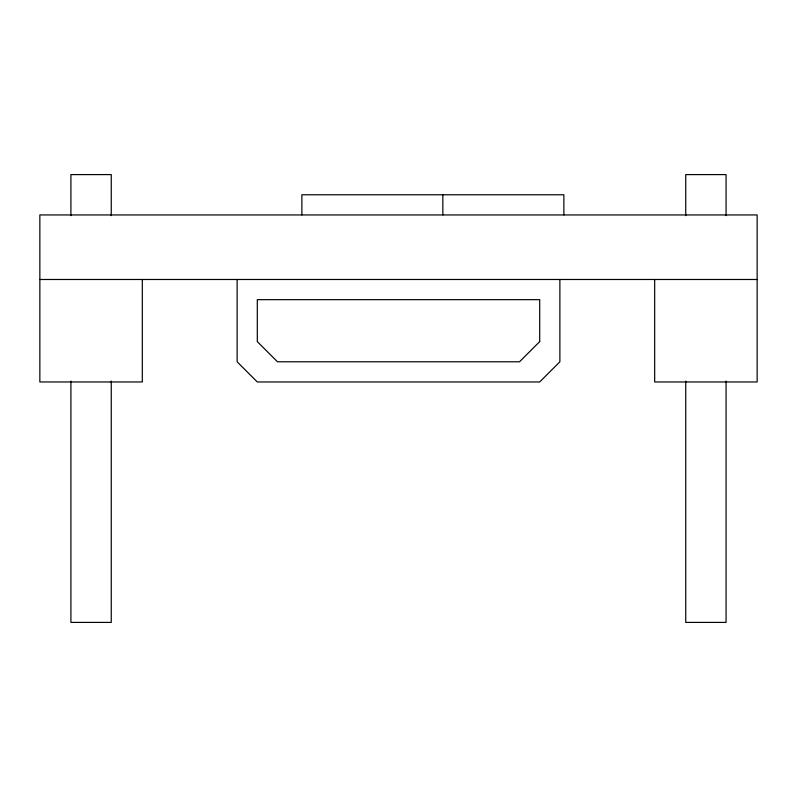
<?xml version="1.0" encoding="UTF-8"?>
<svg xmlns="http://www.w3.org/2000/svg" width="797" height="797" viewBox="0 0 797 797"><rect width="100%" height="100%" fill="white"/><g stroke="black" fill="none" stroke-linecap="round" stroke-linejoin="round"><path stroke-width="1.2" d="M39.85 279.488L757.15 279.488M726.077 215.648L726.077 174.593L685.739 174.593L685.739 215.648M726.077 381.086L726.077 622.407L685.739 622.407L685.739 381.086M654.676 279.488L654.676 381.962L757.15 381.962L757.15 214.941L39.85 214.941L39.85 381.962L142.324 381.962L142.324 279.488M563.868 214.941L563.868 194.767L301.874 194.767L301.874 214.941M559.873 279.488L559.873 361.788L539.699 381.962L257.301 381.962L237.127 361.788L237.127 279.488M442.843 194.767L442.843 214.941M111.251 215.648L111.251 174.593L70.913 174.593L70.913 215.648M111.251 381.086L111.251 622.407L70.913 622.407L70.913 381.086M539.699 341.614L519.524 361.788L277.476 361.788L257.301 341.614L257.301 299.662L539.699 299.662L539.699 341.614"/></g></svg>
